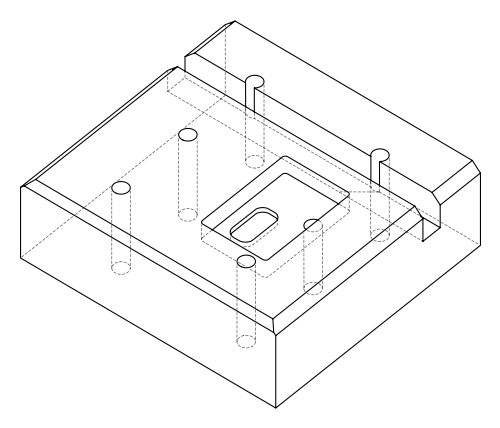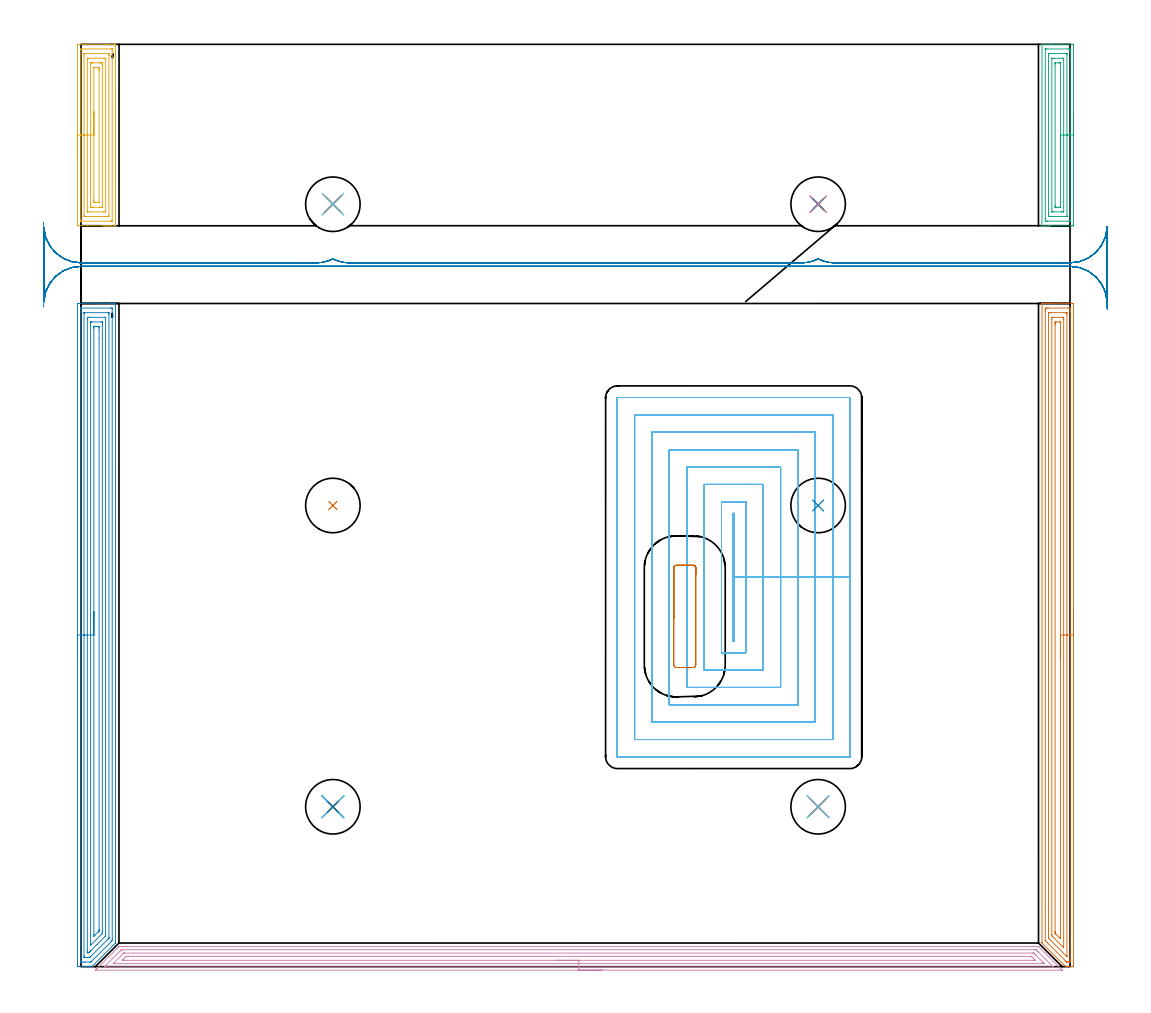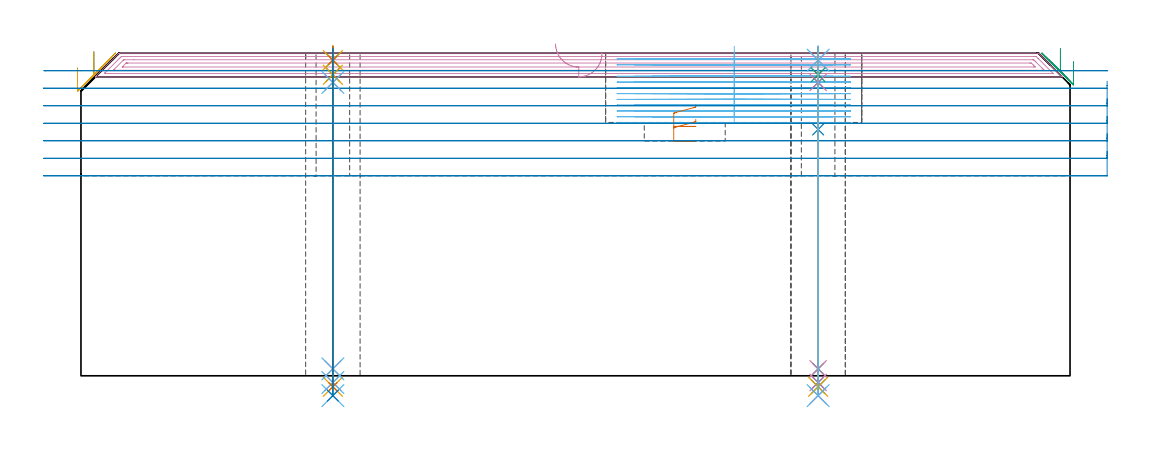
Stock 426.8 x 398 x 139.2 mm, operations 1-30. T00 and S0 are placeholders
(PLAN: 38 operations, 28 tool changes, 133.5 min)
(1 AREA_MILL | FG_CHAMFER_SURFACE | UGT0205_001 | 11.59 min | 27108 mm3)
(2 AREA_MILL_1 | FG_CHAMFER_SURFACE_1 | UGT0205_001 | 13.91 min | 39490 mm3)
(3 AREA_MILL_2 | FG_CHAMFER_SURFACE_2 | UGT0205_001 | 3.42 min | 7885 mm3)
(4 AREA_MILL_3 | FG_CHAMFER_SURFACE_3 | UGT0205_001 | 13.27 min | 20999 mm3)
(5 AREA_MILL_4 | FG_CHAMFER_SURFACE_4 | UGT0205_001 | 4.08 min | 11756 mm3)
(6 MILL_RECTANGULAR_POCKET | POCKET_RECTANGULAR_STRAIGHT | NXT0201_013 | Follow Part, ap 2.5, ae 75% | 60.61 min | 544878 mm3)
(7 MILL_RECTANGULAR_POCKET_1 | POCKET_RECTANGULAR_STRAIGHT_1 | UGT0201_109 | Follow Part, ap 6.35, ae 75% | 0.72 min | 17917 mm3)
(8 MILL_RECTANGULAR_SLOT | SLOT_RECTANGULAR | UGT0201_004 | Follow Part, ap 8, ae 75% | 14.76 min | 754785 mm3)
(9 SPOT_DRILL | STEP1HOLE | NXT0321_9005460120000 | 0.05 min | 188 mm3)
(10 SPOT_DRILL_1 | STEP1HOLE_1 | NXT0321_9005460120000 | 0.05 min | 205 mm3)
(11 SPOT_DRILL_2 | STEP1HOLE_2 | NXT0321_9005460120000 | 0.05 min | 245 mm3)
(12 SPOT_DRILL_3 | STEP1HOLE_3 | NXT0321_9005460120000 | 0.05 min | 140 mm3)
(13 SPOT_DRILL_4 | STEP1HOLE_4 | NXT0321_9005460120000 | 0.05 min | 141 mm3)
(14 SPOT_DRILL_5 | STEP1HOLE_5 | NXT0321_9005460120000 | 0.06 min | 179 mm3)
(15 DRILL_BLIND_HOLE_INTO_CENTER | STEP1HOLE | NXT0301_033 | 0.05 min | 241 mm3)
(16 GUN_DRILL_THROUGH_HOLE | STEP1HOLE | UGT0307_002 | 0.62 min | 3579 mm3)
(17 SPADE_DRILL_TO_ENLARGE_THROUGH_HOLE | STEP1HOLE | UGT0306_005 | 0.59 min | 19003 mm3)
(18 DRILL_TO_ENLARGE_THROUGH_HOLE | STEP1HOLE | UGT0301_056 | 0.6 min | 35160 mm3)
(19 DRILL_BLIND_HOLE_INTO_CENTER_1 | STEP1HOLE_1 | NXT0301_033 | 0.05 min | 240 mm3)
(20 GUN_DRILL_THROUGH_HOLE_1 | STEP1HOLE_1 | UGT0307_002 | 0.62 min | 3629 mm3)
(21 SPADE_DRILL_TO_ENLARGE_THROUGH_HOLE_1 | STEP1HOLE_1 | UGT0306_005 | 0.59 min | 18861 mm3)
(22 DRILL_TO_ENLARGE_THROUGH_HOLE_1 | STEP1HOLE_1 | UGT0301_056 | 0.6 min | 35291 mm3)
(23 DRILL_BLIND_HOLE_INTO_CENTER_2 | STEP1HOLE_2 | NXT0301_033 | 0.05 min | 150 mm3)
(24 GUN_DRILL_THROUGH_HOLE_2 | STEP1HOLE_2 | UGT0307_002 | 0.62 min | 3673 mm3)
(25 SPADE_DRILL_TO_ENLARGE_THROUGH_HOLE_2 | STEP1HOLE_2 | UGT0306_005 | 0.59 min | 18884 mm3)
(26 DRILL_TO_ENLARGE_THROUGH_HOLE_2 | STEP1HOLE_2 | UGT0301_056 | 0.6 min | 37384 mm3)
(27 DRILL_BLIND_HOLE_INTO_CENTER_3 | STEP1HOLE_3 | NXT0301_033 | 0.05 min | 203 mm3)
(28 GUN_DRILL_THROUGH_HOLE_3 | STEP1HOLE_3 | UGT0307_002 | 0.62 min | 3608 mm3)
(29 SPADE_DRILL_TO_ENLARGE_THROUGH_HOLE_3 | STEP1HOLE_3 | UGT0306_005 | 0.59 min | 18920 mm3)
(30 DRILL_TO_ENLARGE_THROUGH_HOLE_3 | STEP1HOLE_3 | UGT0301_056 | 0.6 min | 37412 mm3)
(31 DRILL_BLIND_HOLE_INTO_CENTER_4 | STEP1HOLE_4 | NXT0301_033 | 0.05 min | 167 mm3)
(32 GUN_DRILL_THROUGH_HOLE_4 | STEP1HOLE_4 | UGT0307_002 | 0.62 min | 3628 mm3)
(33 SPADE_DRILL_TO_ENLARGE_THROUGH_HOLE_4 | STEP1HOLE_4 | UGT0306_005 | 0.59 min | 18944 mm3)
(34 DRILL_TO_ENLARGE_THROUGH_HOLE_4 | STEP1HOLE_4 | UGT0301_056 | 0.6 min | 37370 mm3)
(35 DRILL_BLIND_HOLE_INTO_CENTER_5 | STEP1HOLE_5 | NXT0301_127 | 0.08 min | 1023 mm3)
(36 GUN_DRILL_THROUGH_HOLE_5 | STEP1HOLE_5 | UGT0307_006 | 0.54 min | 5984 mm3)
(37 DRILL_TO_ENLARGE_THROUGH_HOLE_5 | STEP1HOLE_5 | NXT0301_104 | 0.47 min | 9568 mm3)
(38 DRILL_TO_ENLARGE_THROUGH_HOLE_6 | STEP1HOLE_5 | UGT0301_056 | 0.49 min | 30567 mm3)
(TOOL UGT0205_001 | Chamfer Mill 20 x 3 x 45 deg. | D20 FL50 Z2)
(TOOL NXT0201_013 | ENDMILL 10mm | D10 FL30 Z4)
(TOOL UGT0201_109 | End Mill 25.4 mm | D25.4 FL25 Z2)
(TOOL UGT0201_004 | End Mill 32 mm | D32 FL53 Z6)
(TOOL NXT0321_9005460120000 | NC Spot Drill, 142deg, 12mm, Carbide, Uncoated | D12 PA142 FL30 Z2)
(TOOL NXT0301_033 | Carbide Drill 6.2mm [860.1-0620-031A1-MM 2214] | D6.2 PA140 FL53 Z2)
(TOOL UGT0307_002 | Gun Drill 6 mm | D6 PA130 FL24 Z1)
(TOOL UGT0306_005 | Spade Drill 14.5mm | D14.5 PA132 FL10 Z2)
(TOOL UGT0301_056 | Twist Drill 23.5 mm | D23.5 PA118 FL155 Z2)
(TOOL NXT0301_127 | Carbide Drill 10mm [861.1-1000-030A1-GP GC34] | D10 PA150 FL31.2 Z2)
(TOOL UGT0307_006 | Gun Drill 9 mm | D9 PA130 FL24 Z1)
(TOOL NXT0301_104 | Carbide Drill 14mm [860.1-1400-112A1-MM 2214] | D14 PA140 FL123 Z2)
(OP 1 AREA_MILL)
G17 G21 G94 G90
T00 M6
G54
G17 G0 G90 X428.3 Y153.1 S1061 M3
G43 Z149.2 H0
Z135.6
G94 G1 Y153.062 Z134.728 F250.
Y152.948 Z133.864
Y152.759 Z133.012
Y152.497 Z132.18
Y152.163 Z131.374
Y151.76 Z130.6
Y151.292 Z129.864
Y150.76 Z129.172
Y150.171 Z128.529
Y149.528 Z127.94
Y148.836 Z127.409
Y148.1 Z126.94
Y147.326 Z126.537
Y146.52 Z126.203
Y145.688 Z125.941
Y144.837 Z125.752
Y143.972 Z125.638
Y143.1 Z125.6
Y0.617
X428.298 Y0.456 Z125.602
X428.291 Y0.002 Z125.605
X428.069 Y0. Z125.828
X427.73 Z126.167
X425.95 Z127.945
X425.125 Z128.774
X425.06 Z128.839
X424.91 Y0.002 Z128.988
X424.878 Y0.022 Z129.022
X424.17 Y0.729 Z129.728
X414.913 Y9.987 Z138.986
X414.797 Y10.105 Z139.101
X414.704 Y10.205 Z139.189
X414.7 Y10.444 Z139.2
Y286.029
X414.703 Y286.19 Z139.188
X414.746 Y286.192 Z139.146
X415.136 Y286.2 Z138.763
X415.48 Z138.42
X416.16 Z137.735
X417.39 Z136.506
X417.94 Z135.954
X418.555 Z135.34
X427.73 Z126.168
X428.007 Y286.198 Z125.89
X428.292 Y286.19 Z125.606
X428.299 Y285.904 Z125.599
X428.3 Y143.1 Z125.6
X426.886 Z127.014
Y3.251
X426.882 Y2.404 Z127.018
X426.88 Y2.363 Z127.02
X426.84 Y2.01 Z127.06
X426.35 Y2.003 Z127.55
X425.95 Y2.002 Z127.95
X425.458 Y2.004 Z128.442
X425.364 Y2.01 Z128.536
X425.176 Y2.183 Z128.724
X425.06 Y2.293 Z128.84
X424.946 Y2.404 Z128.954
X416.906 Y10.444 Z136.994
X416.16 Y11.198 Z137.74
X416.13 Y11.232 Z137.77
X416.121 Y11.293 Z137.779
X416.117 Y11.337 Z137.783
X416.115 Y11.382 Z137.785
X416.114 Y24.332 Z137.786
Y282.949
X416.118 Y283.796 Z137.782
X416.12 Y283.837 Z137.78
X416.16 Y284.19 Z137.74
X416.65 Y284.198 Z137.25
X417.05 Y284.199 Z136.85
X417.538 Y284.2 Z136.362
X425.95 Y284.199 Z127.95
X426.44 Y284.197 Z127.46
X426.84 Y284.19 Z127.06
X426.88 Y283.796 Z127.02
X426.883 Y283.753 Z127.017
X426.886 Y282.903 Z127.014
Y282.856
Y143.1
X425.471 Z128.429
Y4.533
X425.47 Y4.423 Z128.43
X425.467 Y4.351 Z128.433
X425.466 Y4.345 Z128.434
X425.45 Y4.358 Z128.45
X425.403 Y4.4 Z128.497
X425.06 Y4.74 Z128.84
X418.462 Y11.337 Z135.438
X417.94 Y11.863 Z135.96
X417.579 Y12.23 Z136.321
X417.535 Y12.287 Z136.365
X417.533 Y12.334 Z136.367
X417.531 Y12.437 Z136.369
X417.529 Y12.643 Z136.371
Y282.009
X417.53 Y282.113 Z136.37
X417.533 Y282.163 Z136.367
X417.535 Y282.182 Z136.365
X417.561 Y282.19 Z136.339
X417.753 Y282.198 Z136.147
X417.94 Y282.199 Z135.96
X418.64 Y282.2 Z135.26
X425.06 Y282.199 Z128.84
X425.25 Y282.197 Z128.65
X425.376 Y282.192 Z128.524
X425.465 Y282.187 Z128.435
X425.467 Y282.146 Z128.433
X425.469 Y282.009 Z128.431
X425.471 Y281.596 Z128.429
Y143.1
X424.057 Z129.843
Y8.77
X424.051 Y8.223 Z129.849
X423.975 Y8.286 Z129.925
X423.594 Y8.657 Z130.306
X421.5 Y10.749 Z132.4
X420.018 Y12.23 Z133.882
X419.72 Y12.53 Z134.18
X419.135 Y13.124 Z134.765
X418.95 Y13.324 Z134.95
X418.943 Y14.017 Z134.957
Y279.329
X418.945 Y280.108 Z134.955
X418.947 Y280.161 Z134.953
X418.949 Y280.183 Z134.951
X418.963 Y280.19 Z134.937
X419.07 Y280.194 Z134.83
X419.286 Y280.198 Z134.614
X419.72 Y280.2 Z134.18
X423.28 Z130.62
X423.722 Y280.198 Z130.178
X423.932 Y280.195 Z129.968
X424.036 Y280.19 Z129.864
X424.051 Y280.186 Z129.849
X424.053 Y280.169 Z129.847
X424.055 Y280.13 Z129.845
X424.057 Y279.442 Z129.843
Y279.329
Y143.1
X422.643 Z131.257
X422.642 Y12.23 Z131.258
X422.641 Y12.122 Z131.259
X422.64 Y12.091 Z131.26
X422.638 Y12.073 Z131.262
X422.588 Y12.119 Z131.312
X422.469 Y12.23 Z131.431
X420.681 Y14.017 Z133.219
X420.61 Y14.09 Z133.29
X420.409 Y14.301 Z133.491
X420.364 Y14.356 Z133.536
X420.361 Y14.487 Z133.539
X420.359 Y14.656 Z133.541
X420.357 Y14.91 Z133.543
Y15.164
Y276.904
X420.358 Y277.543 Z133.542
X420.359 Y277.794 Z133.541
X420.364 Y278.05 Z133.536
X420.371 Y278.19 Z133.529
X420.447 Y278.193 Z133.453
X420.61 Y278.197 Z133.29
X420.846 Y278.2 Z133.054
X422.39 Y278.198 Z131.51
X422.629 Y278.196 Z131.271
X422.638 Y278.188 Z131.262
X422.64 Y278.185 Z131.26
X422.643 Y277.543 Z131.257
Y277.289
Y143.1
Y142.228 Z131.295
Y141.364 Z131.409
Y140.512 Z131.598
Y139.68 Z131.86
Y138.874 Z132.194
Y138.1 Z132.597
Y137.364 Z133.065
Y136.672 Z133.596
Y136.029 Z134.186
Y135.44 Z134.829
Y134.909 Z135.521
Y134.44 Z136.257
Y134.037 Z137.031
Y133.703 Z137.837
Y133.441 Z138.669
Y133.252 Z139.52
Y133.138 Z140.385
Y133.1 Z141.257
G0 Z149.2
M5
M2
(OP 2 AREA_MILL_1)
G17 G21 G94 G90
T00 M6
G54
G17 G0 G90 X-1.5 Y133.1 S1061 M3
G43 Z149.2 H0
Z132.8
G94 G1 Y133.138 Z131.928 F250.
Y133.252 Z131.063
Y133.441 Z130.212
Y133.703 Z129.38
Y134.037 Z128.574
Y134.44 Z127.8
Y134.908 Z127.064
Y135.44 Z126.372
Y136.029 Z125.729
Y136.672 Z125.14
Y137.364 Z124.608
Y138.1 Z124.14
Y138.874 Z123.737
Y139.68 Z123.403
Y140.512 Z123.141
Y141.364 Z122.952
Y142.228 Z122.838
Y143.1 Z122.8
Y285.583
X-1.497 Y285.868 Z122.802
X-1.492 Y286.19 Z122.806
X-1.165 Y286.2 Z123.132
X11.611 Z135.905
X12.162 Z136.459
X12.503 Z136.8
X13.055 Z137.351
X13.396 Z137.691
X14.079 Z138.379
X14.433 Z138.733
X14.84 Y286.193 Z139.131
X14.898 Y286.19 Z139.188
X14.9 Y286.029 Z139.2
Y10.444
X14.898 Y10.205 Z139.187
X14.758 Y10.057 Z139.057
X4.765 Y0.065 Z129.065
X4.72 Y0.022 Z129.02
X4.69 Y0.001 Z128.988
X4.468 Y0. Z128.766
X4.402 Z128.701
X3.575 Z127.87
X2.341 Z126.638
X1.789 Z126.083
X-0.889 Y0.001 Z123.407
X-1.126 Y0.002 Z123.171
X-1.491 Y0.007 Z122.805
X-1.494 Y0.013 Z122.803
X-1.499 Y0.617 Z122.801
X-1.5 Y1.229 Z122.8
Y143.1
X-0.086 Z124.214
Y283.885
X-0.084 Y283.975 Z124.216
X-0.08 Y284.153 Z124.22
X-0.078 Y284.192 Z124.222
X-0.071 Y284.194 Z124.229
X-0.047 Y284.197 Z124.253
X0.004 Y284.199 Z124.304
X12.994 Z137.294
X13.396 Y284.192 Z137.696
X13.452 Y284.19 Z137.752
X13.479 Y284.177 Z137.779
X13.486 Y283.796 Z137.786
X13.485 Y12.141 Z137.785
X13.481 Y11.337 Z137.781
X13.48 Y11.254 Z137.78
X13.396 Y11.158 Z137.696
X13.043 Y10.797 Z137.343
X12.694 Y10.444 Z136.994
X4.468 Y2.218 Z128.768
X4.326 Y2.078 Z128.626
X4.273 Y2.03 Z128.573
X4.251 Y2.012 Z128.551
X4.223 Y2.01 Z128.523
X3.977 Y2.002 Z128.277
X1.789 Y2. Z126.089
X0.897 Z125.197
X0.406 Y2.001 Z124.706
X0.004 Y2.008 Z124.304
X-0.053 Y2.01 Z124.247
X-0.079 Y2.023 Z124.221
X-0.086 Y2.404 Z124.214
Y143.1
X1.328 Z125.628
X1.329 Y282.009 Z125.629
X1.33 Y282.125 Z125.63
X1.333 Y282.181 Z125.633
X1.334 Y282.187 Z125.634
X1.355 Y282.192 Z125.655
X1.408 Y282.196 Z125.708
X1.599 Y282.2 Z125.899
X11.611 Z135.911
X11.801 Y282.198 Z136.101
X11.928 Y282.195 Z136.228
X12.029 Y282.19 Z136.329
X12.065 Y282.181 Z136.365
X12.066 Y282.162 Z136.366
X12.069 Y282.009 Z136.369
X12.071 Y281.549 Z136.371
Y12.663
X12.069 Y12.447 Z136.369
X12.067 Y12.339 Z136.367
X12.065 Y12.289 Z136.365
X12.021 Y12.23 Z136.321
X11.819 Y12.022 Z136.119
X11.611 Y11.81 Z135.911
X11.374 Y11.573 Z135.674
X3.99 Y4.191 Z128.29
X3.85 Y4.058 Z128.15
X3.81 Y4.022 Z128.11
X3.757 Y4.008 Z128.057
X3.575 Y4.005 Z127.875
X2.873 Y4. Z127.173
X2.682 Z126.982
X1.599 Y4.002 Z125.899
X1.472 Y4.005 Z125.772
X1.371 Y4.01 Z125.671
X1.335 Y4.019 Z125.635
X1.334 Y4.038 Z125.634
X1.331 Y4.191 Z125.631
X1.329 Y4.651 Z125.629
X1.328 Y143.1 Z125.628
X2.743 Z127.043
Y279.329
X2.748 Y280.157 Z127.048
X2.749 Y280.182 Z127.049
X2.761 Y280.19 Z127.061
X2.814 Y280.194 Z127.114
X2.922 Y280.198 Z127.222
X3.14 Y280.199 Z127.44
X3.575 Y280.2 Z127.875
X10.27 Z134.57
X10.482 Y280.198 Z134.782
X10.587 Y280.194 Z134.887
X10.639 Y280.19 Z134.939
X10.651 Y280.184 Z134.951
X10.657 Y279.329 Z134.957
Y14.017
X10.653 Y13.601 Z134.953
X10.65 Y13.393 Z134.95
X10.641 Y13.302 Z134.941
X10.593 Y13.249 Z134.893
X10.473 Y13.124 Z134.773
X7.023 Y9.672 Z131.323
X4.222 Y6.871 Z128.522
X3.898 Y6.548 Z128.198
X3.575 Y6.229 Z127.875
X3.446 Y6.107 Z127.746
X3.338 Y6.01 Z127.638
X3.127 Y6.005 Z127.427
X2.915 Y6.002 Z127.215
X2.808 Y6.003 Z127.108
X2.756 Y6.007 Z127.056
X2.749 Y6.011 Z127.049
X2.747 Y6.019 Z127.047
X2.745 Y6.047 Z127.045
X2.743 Y6.81 Z127.043
Y143.1
X4.157 Z128.457
X4.158 Y277.543 Z128.458
X4.159 Y277.852 Z128.459
X4.164 Y278.164 Z128.464
X4.166 Y278.191 Z128.466
X4.181 Y278.194 Z128.481
X4.222 Y278.197 Z128.522
X4.304 Y278.199 Z128.604
X4.468 Y278.2 Z128.768
X8.932 Y278.198 Z133.232
X9.172 Y278.196 Z133.472
X9.226 Y278.19 Z133.526
X9.236 Y278.175 Z133.536
X9.239 Y278.13 Z133.539
X9.242 Y277.543 Z133.542
X9.243 Y277.232 Z133.543
X9.242 Y15.493 Z133.542
X9.239 Y14.91 Z133.539
X9.236 Y14.606 Z133.536
X9.219 Y14.329 Z133.519
X8.926 Y14.024 Z133.226
X4.29 Y9.388 Z128.59
X4.238 Y9.339 Z128.538
X4.18 Y9.287 Z128.48
X4.163 Y9.274 Z128.463
X4.162 Y9.278 Z128.462
X4.16 Y9.318 Z128.46
X4.158 Y9.551 Z128.458
X4.157 Y9.732 Z128.457
Y143.1
X5.571 Z129.871
Y275.545
X5.573 Y275.756 Z129.873
X5.576 Y276.097 Z129.876
X5.578 Y276.174 Z129.878
X5.663 Y276.19 Z129.963
X5.814 Y276.196 Z130.114
X6.254 Y276.199 Z130.554
X6.703 Y276.2 Z131.003
X7.146 Z131.446
X7.597 Y276.198 Z131.897
X7.779 Y276.193 Z132.079
X7.817 Y276.19 Z132.117
X7.822 Y276.125 Z132.122
X7.826 Y275.969 Z132.126
X7.828 Y275.756 Z132.128
X7.829 Y275.073 Z132.129
Y271.04
X7.828 Y16.015 Z132.128
X7.827 Y15.804 Z132.127
X7.823 Y15.463 Z132.123
X7.822 Y15.382 Z132.122
X7.777 Y15.333 Z132.077
X7.699 Y15.251 Z131.999
X7.363 Y14.91 Z131.663
X7.255 Y14.802 Z131.555
X6.254 Y13.801 Z130.554
X5.576 Y13.124 Z129.876
X5.574 Z129.874
X5.571 Y14.017 Z129.871
Y143.1
Y143.972 Z129.909
Y144.836 Z130.023
Y145.688 Z130.212
Y146.52 Z130.474
Y147.326 Z130.808
Y148.1 Z131.211
Y148.836 Z131.68
Y149.528 Z132.211
Y150.171 Z132.8
Y150.76 Z133.443
Y151.292 Z134.135
Y151.76 Z134.871
Y152.163 Z135.645
Y152.497 Z136.451
Y152.759 Z137.283
Y152.948 Z138.135
Y153.062 Z139.
Y153.1 Z139.871
G0 Z149.2
M5
M2
(OP 3 AREA_MILL_2)
G17 G21 G94 G90
T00 M6
G54
G17 G0 G90 X428.3 Y368.85 S1061 M3
G43 Z149.2 H0
Z135.6
G94 G1 Y368.812 Z134.728 F250.
Y368.698 Z133.864
Y368.509 Z133.012
Y368.247 Z132.18
Y367.913 Z131.374
Y367.51 Z130.6
Y367.042 Z129.864
Y366.51 Z129.172
Y365.921 Z128.529
Y365.278 Z127.94
Y364.586 Z127.408
Y363.85 Z126.94
Y363.076 Z126.537
Y362.27 Z126.203
Y361.438 Z125.941
Y360.586 Z125.752
Y359.722 Z125.638
Y358.85 Z125.6
Y320.557
X428.298 Y320.238 Z125.602
X428.291 Y319.707 Z125.605
X428.267 Y319.702 Z125.63
X427.73 Y319.7 Z126.167
X427.19 Z126.706
X418.83 Z135.063
X418.129 Z135.769
X417.94 Z135.957
X414.942 Z138.956
X414.726 Z139.166
X414.703 Y319.709 Z139.189
X414.7 Y319.794 Z139.2
Y397.906
X414.703 Y397.99 Z139.189
X414.725 Y397.994 Z139.168
X414.942 Y398. Z138.956
X416.673 Z137.226
X417.94 Z135.957
X418.129 Z135.769
X418.83 Z135.063
X427.73 Z126.167
X428.082 Y397.998 Z125.814
X428.291 Y397.99 Z125.605
X428.299 Y397.782 Z125.599
X428.3 Y397.462 Z125.6
Y358.85
X426.886 Z127.014
X426.885 Y321.968 Z127.015
X426.884 Y321.921 Z127.016
X426.88 Y321.83 Z127.02
X426.872 Y321.71 Z127.028
X426.84 Y321.708 Z127.06
X426.263 Y321.701 Z127.637
X417.05 Z136.85
X416.471 Y321.703 Z137.429
X416.16 Y321.71 Z137.74
X416.121 Y322.013 Z137.779
X416.118 Y322.055 Z137.782
X416.114 Y322.901 Z137.786
Y322.947
Y395.733
X416.116 Y395.779 Z137.784
X416.12 Y395.87 Z137.78
X416.128 Y395.99 Z137.772
X416.16 Y395.992 Z137.74
X416.737 Y395.999 Z137.163
X425.95 Z127.95
X426.529 Y395.997 Z127.371
X426.84 Y395.99 Z127.06
X426.879 Y395.687 Z127.021
X426.882 Y395.645 Z127.018
X426.886 Y394.799 Z127.014
Y394.753
Y358.85
X425.472 Z128.428
X425.471 Y324.266 Z128.429
X425.47 Y323.788 Z128.43
X425.468 Y323.738 Z128.432
X425.465 Y323.716 Z128.435
X425.462 Y323.71 Z128.438
X425.414 Y323.707 Z128.486
X425.237 Y323.701 Z128.663
X425.148 Y323.7 Z128.752
X417.852 Y323.701 Z136.048
X417.674 Y323.705 Z136.226
X417.557 Y323.71 Z136.343
X417.534 Y323.72 Z136.366
X417.533 Y323.731 Z136.367
X417.531 Y323.788 Z136.369
X417.529 Y324.199 Z136.371
Y393.434
X417.53 Y393.911 Z136.37
X417.532 Y393.962 Z136.368
X417.535 Y393.984 Z136.365
X417.538 Y393.99 Z136.362
X417.586 Y393.993 Z136.314
X417.763 Y393.999 Z136.137
X417.852 Y394. Z136.048
X425.149 Y393.999 Z128.751
X425.326 Y393.995 Z128.574
X425.443 Y393.99 Z128.457
X425.466 Y393.98 Z128.434
X425.467 Y393.969 Z128.433
X425.469 Y393.911 Z128.431
X425.471 Y393.501 Z128.429
X425.472 Y358.85 Z128.428
X424.057 Z129.843
Y325.87
X424.055 Y325.773 Z129.845
X424.053 Y325.726 Z129.847
X424.051 Y325.71 Z129.849
X424.028 Y325.705 Z129.872
X423.28 Y325.7 Z130.62
X423.143 Z130.757
X419.583 Y325.701 Z134.317
X418.961 Y325.71 Z134.939
X418.949 Y325.712 Z134.951
X418.947 Y325.725 Z134.953
X418.944 Y325.764 Z134.956
X418.943 Y325.846 Z134.957
Y326.011
Y391.83
X418.945 Y391.927 Z134.955
X418.947 Y391.974 Z134.953
X418.949 Y391.99 Z134.951
X418.972 Y391.995 Z134.928
X419.72 Y392. Z134.18
X419.857 Z134.043
X423.417 Y391.999 Z130.483
X424.04 Y391.99 Z129.86
X424.051 Y391.988 Z129.849
X424.053 Y391.975 Z129.847
X424.056 Y391.936 Z129.844
X424.057 Y391.854 Z129.843
Y391.689
Y358.85
X422.643 Z131.257
Y328.227
X422.641 Y327.976 Z131.259
X422.636 Y327.724 Z131.264
X422.632 Y327.709 Z131.268
X422.62 Y327.705 Z131.28
X422.588 Y327.702 Z131.312
X422.522 Y327.7 Z131.378
X422.39 Z131.51
X421.138 Z132.762
X420.61 Y327.702 Z133.29
X420.434 Y327.705 Z133.466
X420.372 Y327.71 Z133.528
X420.364 Y327.716 Z133.536
X420.361 Y327.745 Z133.539
X420.358 Y327.806 Z133.542
X420.357 Y328.479 Z133.543
Y389.473
X420.359 Y389.724 Z133.541
X420.364 Y389.976 Z133.536
X420.368 Y389.991 Z133.532
X420.38 Y389.995 Z133.52
X420.412 Y389.998 Z133.488
X420.478 Y390. Z133.422
X420.61 Z133.29
X421.862 Z132.038
X422.39 Y389.998 Z131.51
X422.566 Y389.995 Z131.334
X422.628 Y389.99 Z131.272
X422.636 Y389.984 Z131.264
X422.639 Y389.955 Z131.261
X422.642 Y389.894 Z131.258
X422.643 Y389.726 Z131.257
Y389.473
Y358.85
Y357.978 Z131.295
Y357.114 Z131.409
Y356.262 Z131.598
Y355.43 Z131.86
Y354.624 Z132.194
Y353.85 Z132.597
Y353.114 Z133.065
Y352.422 Z133.596
Y351.779 Z134.186
Y351.19 Z134.829
Y350.659 Z135.521
Y350.19 Z136.257
Y349.787 Z137.031
Y349.453 Z137.837
Y349.191 Z138.669
Y349.002 Z139.52
Y348.888 Z140.385
Y348.85 Z141.257
G0 Z149.2
M5
M2
(OP 4 AREA_MILL_3)
G17 G21 G94 G90
T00 M6
G54
G17 G0 G90 X224.8 Y-1.5 S1061 M3
G43 Z149.2 H0
Z139.
G94 G1 X224.762 Z138.128 F250.
X224.648 Z137.264
X224.459 Z136.412
X224.197 Z135.58
X223.863 Z134.774
X223.46 Z134.
X222.991 Z133.264
X222.46 Z132.572
X221.871 Z131.929
X221.228 Z131.34
X220.536 Z130.808
X219.8 Z130.34
X219.026 Z129.937
X218.22 Z129.603
X217.388 Z129.341
X216.536 Z129.152
X215.671 Z129.038
X214.8 Z129.
X6.268
X6.213 Y-1.497 Z129.001
X6.212 Y-1.496 Z129.003
X6.213 Y-1.486 Z129.012
X6.252 Y-1.447 Z129.051
X6.38 Y-1.318 Z129.178
X6.511 Y-1.188 Z129.31
X6.767 Y-0.933 Z129.567
X16.243 Y8.543 Z139.043
X16.405 Y8.698 Z139.187
X16.628 Y8.7 Z139.2
X412.972
X413.194 Y8.698 Z139.187
X413.357 Y8.543 Z139.042
X423.089 Y-1.188 Z129.31
X423.22 Y-1.318 Z129.178
X423.387 Y-1.487 Z129.011
X423.388 Y-1.496 Z129.002
X423.387 Y-1.499 Z128.999
X214.8 Y-1.5 Z129.
Y-0.086 Z130.414
X10.487 Y-0.085 Z130.415
X10.379 Y-0.084 Z130.416
X10.27 Y-0.081 Z130.419
X10.088 Y-0.073 Z130.427
X10.178 Y0.023 Z130.523
X10.277 Y0.126 Z130.626
X10.379 Y0.229 Z130.729
X16.628 Y6.478 Z136.978
X16.978 Y6.826 Z137.326
X17.334 Y7.177 Z137.677
X17.429 Y7.268 Z137.768
X17.52 Y7.279 Z137.779
X18.305 Y7.285 Z137.785
X18.413
X411.187
X411.975 Y7.281 Z137.781
X412.079 Y7.279 Z137.779
X412.171 Y7.267 Z137.767
X412.265 Y7.177 Z137.677
X412.972 Y6.478 Z136.978
X413.168 Y6.282 Z136.782
X419.426 Y0.023 Z130.523
X419.494 Y-0.047 Z130.453
X419.515 Y-0.072 Z130.428
X419.517 Y-0.079 Z130.421
X419.509 Y-0.08 Z130.42
X419.439 Y-0.084 Z130.416
X419.329 Y-0.085 Z130.415
X419.221 Y-0.086 Z130.414
X214.8
Y1.328 Z131.828
X14.842 Y1.329 Z131.829
X14.431 Y1.33 Z131.83
X13.974 Y1.334 Z131.834
X13.95 Y1.336 Z131.836
X13.949 Y1.343 Z131.843
X13.95 Y1.349 Z131.849
X14.18 Y1.581 Z132.081
X14.411 Y1.812 Z132.312
X18.201 Y5.601 Z136.101
X18.413 Y5.809 Z136.309
X18.47 Y5.86 Z136.36
X18.517 Y5.864 Z136.364
X18.618 Y5.868 Z136.368
X18.824 Y5.87 Z136.37
X22.767 Y5.871 Z136.371
X410.705
X410.946 Y5.869 Z136.369
X411.066 Y5.867 Z136.367
X411.121 Y5.864 Z136.364
X411.187 Y5.807 Z136.307
X411.611 Y5.388 Z135.888
X412.079 Y4.921 Z135.421
X414.757 Y2.243 Z132.743
X415.189 Y1.812 Z132.312
X415.65 Y1.347 Z131.847
X415.654 Y1.335 Z131.835
X415.65 Y1.334 Z131.834
X415.238 Y1.33 Z131.83
X414.757 Y1.329 Z131.829
X414.347 Y1.328 Z131.828
X214.8
Y2.743 Z133.243
X18.376
X18.02 Y2.745 Z133.245
X17.842 Y2.748 Z133.248
X17.812 Y2.75 Z133.25
X17.816 Y2.758 Z133.258
X17.84 Y2.785 Z133.285
X18.085 Y3.035 Z133.535
X19.306 Y4.257 Z134.757
X19.426 Y4.374 Z134.874
X19.481 Y4.424 Z134.924
X19.509 Y4.449 Z134.949
X19.557 Y4.451 Z134.951
X19.771 Y4.454 Z134.954
X20.198 Y4.457 Z134.957
X20.235
X409.438
X409.866 Y4.453 Z134.953
X410.075 Y4.45 Z134.95
X410.294 Y4.246 Z134.746
X410.949 Y3.6 Z134.1
X411.187 Y3.363 Z133.863
X411.688 Y2.851 Z133.351
X411.769 Y2.749 Z133.249
X411.15 Y2.743 Z133.243
X214.8
X213.928 Z133.281
X213.063 Z133.395
X212.212 Z133.583
X211.38 Z133.846
X210.574 Z134.18
X209.8 Z134.582
X209.064 Z135.051
X208.372 Z135.582
X207.729 Z136.172
X207.139 Z136.815
X206.608 Z137.507
X206.14 Z138.243
X205.737 Z139.016
X205.403 Z139.822
X205.141 Z140.654
X204.952 Z141.506
X204.838 Z142.371
X204.8 Z143.243
G0 Z149.2
M5
M2
(OP 5 AREA_MILL_4)
G17 G21 G94 G90
T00 M6
G54
G17 G0 G90 X-1.5 Y348.85 S1061 M3
G43 Z149.2 H0
Z132.8
G94 G1 Y348.888 Z131.928 F250.
Y349.002 Z131.064
Y349.191 Z130.212
Y349.453 Z129.38
Y349.787 Z128.574
Y350.19 Z127.8
Y350.658 Z127.064
Y351.19 Z126.372
Y351.779 Z125.729
Y352.422 Z125.14
Y353.114 Z124.608
Y353.85 Z124.14
Y354.624 Z123.737
Y355.43 Z123.403
Y356.262 Z123.141
Y357.114 Z122.952
Y357.978 Z122.838
Y358.85 Z122.8
Y397.462
X-1.496 Y397.746 Z122.802
X-1.491 Y397.99 Z122.805
X-1.241 Y398. Z123.055
X10.718 Z135.011
X11.421 Z135.719
X11.611 Z135.908
X14.641 Z138.94
X14.867 Y397.993 Z139.16
X14.897 Y397.99 Z139.189
X14.9 Y397.906 Z139.2
Y319.794
X14.897 Y319.71 Z139.189
X14.867 Y319.707 Z139.16
X14.641 Y319.7 Z138.939
X12.882 Z137.181
X11.611 Z135.908
X11.421 Z135.719
X10.718 Z135.011
X2.74 Z127.036
X-1.126 Z123.17
X-1.242 Y319.701 Z123.054
X-1.491 Y319.71 Z122.805
X-1.499 Y319.957 Z122.799
X-1.5 Y320.238 Z122.8
Y358.85
X-0.086 Z124.214
X-0.085 Y395.687 Z124.215
X-0.084 Y395.774 Z124.216
X-0.079 Y395.864 Z124.221
X-0.069 Y395.99 Z124.231
X0.004 Y395.992 Z124.304
X0.582 Y395.999 Z124.882
X13.396 Y396. Z137.696
X13.441 Y395.998 Z137.741
X13.468 Y395.995 Z137.768
X13.478 Y395.992 Z137.778
X13.48 Y395.953 Z137.78
X13.485 Y395.776 Z137.785
X13.486 Y395.687 Z137.786
Y395.598
X13.485 Y322.013 Z137.785
X13.484 Y321.926 Z137.784
X13.479 Y321.836 Z137.779
X13.469 Y321.71 Z137.769
X13.396 Y321.708 Z137.696
X12.818 Y321.701 Z137.118
X0.004 Y321.7 Z124.304
X-0.041 Y321.702 Z124.259
X-0.068 Y321.706 Z124.232
X-0.078 Y321.708 Z124.222
X-0.08 Y321.747 Z124.22
X-0.085 Y321.924 Z124.215
X-0.086 Y322.013 Z124.214
Y322.102
Y358.85
X1.328 Z125.628
X1.329 Y393.482 Z125.629
X1.331 Y393.912 Z125.631
X1.332 Y393.968 Z125.632
X1.334 Y393.988 Z125.634
X1.433 Y393.993 Z125.733
X1.611 Y393.999 Z125.911
X1.7 Y394. Z126.
X11.7 Z136.
X11.878 Y393.997 Z136.178
X11.996 Y393.992 Z136.296
X12.066 Y393.987 Z136.366
X12.067 Y393.975 Z136.367
X12.069 Y393.912 Z136.369
X12.071 Y393.453 Z136.371
X12.072 Y393.024 Z136.372
X12.071 Y324.218 Z136.371
X12.069 Y323.789 Z136.369
X12.067 Y323.732 Z136.367
X12.065 Y323.712 Z136.365
X11.966 Y323.707 Z136.266
X11.789 Y323.702 Z136.089
X11.7 Y323.7 Z136.
X1.7 Z126.
X1.522 Y323.703 Z125.822
X1.404 Y323.708 Z125.704
X1.334 Y323.713 Z125.634
X1.333 Y323.725 Z125.633
X1.331 Y323.789 Z125.631
X1.329 Y324.247 Z125.629
X1.328 Y324.676 Z125.628
Y358.85
X2.743 Z127.043
Y391.662
X2.745 Y391.869 Z127.045
X2.748 Y391.971 Z127.048
X2.749 Y391.989 Z127.049
X2.77 Y391.993 Z127.07
X2.821 Y391.998 Z127.121
X3.575 Y392. Z127.875
X3.712 Z128.012
X9.962 Z134.262
X10.602 Y391.994 Z134.902
X10.639 Y391.99 Z134.939
X10.651 Y391.986 Z134.951
X10.652 Y391.969 Z134.952
X10.655 Y391.876 Z134.955
X10.657 Y391.687 Z134.957
Y326.038
X10.655 Y325.831 Z134.955
X10.652 Y325.729 Z134.952
X10.651 Y325.711 Z134.951
X10.63 Y325.707 Z134.93
X10.579 Y325.702 Z134.879
X9.825 Y325.7 Z134.125
X9.688 Z133.988
X3.438 Z127.738
X2.798 Y325.707 Z127.098
X2.761 Y325.71 Z127.061
X2.749 Y325.714 Z127.049
X2.748 Y325.731 Z127.048
X2.745 Y325.824 Z127.045
X2.743 Y326.013 Z127.043
Y358.85
X4.157 Z128.457
Y389.782
X4.158 Y389.886 Z128.458
X4.162 Y389.967 Z128.462
X4.164 Y389.987 Z128.464
X4.172 Y389.99 Z128.472
X4.203 Y389.994 Z128.503
X4.468 Y389.998 Z128.768
X4.831 Y390. Z129.131
X5.361 Z129.661
X8.039 Z132.339
X8.403 Y389.999 Z132.703
X8.932 Y389.994 Z133.232
X9.108 Y389.99 Z133.408
X9.236 Y389.979 Z133.536
X9.239 Y389.782 Z133.539
X9.242 Y389.473 Z133.542
X9.243 Y389.164 Z133.543
Y388.586
Y327.918
X9.241 Y327.815 Z133.541
X9.238 Y327.733 Z133.538
X9.236 Y327.713 Z133.536
X9.228 Y327.71 Z133.528
X9.197 Y327.706 Z133.497
X8.932 Y327.702 Z133.232
X8.569 Y327.7 Z132.869
X8.039 Z132.339
X5.361 Z129.661
X4.997 Y327.701 Z129.297
X4.468 Y327.706 Z128.768
X4.292 Y327.71 Z128.592
X4.164 Y327.721 Z128.464
X4.161 Y327.918 Z128.461
X4.158 Y328.227 Z128.458
X4.157 Y328.536 Z128.457
Y329.114
Y358.85
X5.571 Z129.871
X5.572 Y387.698 Z129.872
X5.573 Y387.868 Z129.873
X5.576 Y387.952 Z129.876
X5.577 Y387.985 Z129.877
X5.647 Y387.99 Z129.947
X5.952 Y387.998 Z130.252
X7.146 Y387.999 Z131.446
X7.739 Y387.996 Z132.039
X7.8 Y387.99 Z132.1
X7.822 Y387.98 Z132.122
X7.825 Y387.911 Z132.125
X7.827 Y387.698 Z132.127
X7.829 Y387.02 Z132.129
Y386.81
X7.828 Y330.002 Z132.128
X7.827 Y329.832 Z132.127
X7.824 Y329.748 Z132.124
X7.822 Y329.715 Z132.122
X7.753 Y329.71 Z132.053
X7.448 Y329.702 Z131.748
X6.254 Y329.701 Z130.554
X5.661 Y329.704 Z129.961
X5.6 Y329.71 Z129.9
X5.578 Y329.72 Z129.878
X5.575 Y329.789 Z129.875
X5.573 Y330.002 Z129.873
X5.571 Y330.68 Z129.871
Y330.89
Y358.85
Y359.722 Z129.909
Y360.586 Z130.023
Y361.438 Z130.212
Y362.27 Z130.474
Y363.076 Z130.808
Y363.85 Z131.211
Y364.586 Z131.68
Y365.278 Z132.211
Y365.921 Z132.8
Y366.51 Z133.443
Y367.042 Z134.135
Y367.51 Z134.871
Y367.913 Z135.645
Y368.247 Z136.451
Y368.509 Z137.283
Y368.698 Z138.135
Y368.812 Z139.
Y368.85 Z139.871
G0 Z149.2
M5
M2
(OP 6 MILL_RECTANGULAR_POCKET)
G17 G21 G94 G90
T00 M6
G54
G17 G0 G90 X281.9 Y147.555 S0 M3
G43 Z149.2 H0
Z142.2
G94 G1 Y168.05 Z136.708 F250.
Y195.6 F500.
X281.4
Y140.5
X281.9
Y168.05
X286.9
Y200.6
X276.4
Y135.5
X286.9
Y168.05
X294.4
Y208.1
X268.9
Y128.
X294.4
Y168.05
X301.9
Y215.6
X261.4
Y120.5
X301.9
Y168.05
X309.4
Y223.1
X253.9
Y113.
X309.4
Y168.05
X316.9
Y230.6
X246.4
Y105.5
X316.9
Y168.05
X324.4
Y238.1
X238.9
Y98.
X324.4
Y168.05
X331.9
Y245.5
X331.895 Y245.555
X331.855 Y245.595
X331.8 Y245.6
X231.5
X231.445 Y245.595
X231.405 Y245.555
X231.4 Y245.5
Y90.6
X231.405 Y90.545
X231.445 Y90.505
X231.5 Y90.5
X331.8
X331.855 Y90.505
X331.895 Y90.545
X331.9 Y90.6
Y168.05
Y169.05
G0 X281.9 Y147.555 Z139.708
G1 Y168.05 Z134.217 F250.
Y195.6 F500.
X281.4
Y140.5
X281.9
Y168.05
X286.9
Y200.6
X276.4
Y135.5
X286.9
Y168.05
X294.4
Y208.1
X268.9
Y128.
X294.4
Y168.05
X301.9
Y215.6
X261.4
Y120.5
X301.9
Y168.05
X309.4
Y223.1
X253.9
Y113.
X309.4
Y168.05
X316.9
Y230.6
X246.4
Y105.5
X316.9
Y168.05
X324.4
Y238.1
X238.9
Y98.
X324.4
Y168.05
X331.9
Y245.5
X331.895 Y245.555
X331.855 Y245.595
X331.8 Y245.6
X231.5
X231.445 Y245.595
X231.405 Y245.555
X231.4 Y245.5
Y90.6
X231.405 Y90.545
X231.445 Y90.505
X231.5 Y90.5
X331.8
X331.855 Y90.505
X331.895 Y90.545
X331.9 Y90.6
Y168.05
Y169.05
G0 X281.9 Y147.555 Z137.217
G1 Y168.05 Z131.725 F250.
Y195.6 F500.
X281.4
Y140.5
X281.9
Y168.05
X286.9
Y200.6
X276.4
Y135.5
X286.9
Y168.05
X294.4
Y208.1
X268.9
Y128.
X294.4
Y168.05
X301.9
Y215.6
X261.4
Y120.5
X301.9
Y168.05
X309.4
Y223.1
X253.9
Y113.
X309.4
Y168.05
X316.9
Y230.6
X246.4
Y105.5
X316.9
Y168.05
X324.4
Y238.1
X238.9
Y98.
X324.4
Y168.05
X331.9
Y245.5
X331.895 Y245.555
X331.855 Y245.595
X331.8 Y245.6
X231.5
X231.445 Y245.595
X231.405 Y245.555
X231.4 Y245.5
Y90.6
X231.405 Y90.545
X231.445 Y90.505
X231.5 Y90.5
X331.8
X331.855 Y90.505
X331.895 Y90.545
X331.9 Y90.6
Y168.05
Y169.05
G0 X281.9 Y147.555 Z134.725
G1 Y168.05 Z129.233 F250.
Y195.6 F500.
X281.4
Y140.5
X281.9
Y168.05
X286.9
Y200.6
X276.4
Y135.5
X286.9
Y168.05
X294.4
Y208.1
X268.9
Y128.
X294.4
Y168.05
X301.9
Y215.6
X261.4
Y120.5
X301.9
Y168.05
X309.4
Y223.1
X253.9
Y113.
X309.4
Y168.05
X316.9
Y230.6
X246.4
Y105.5
X316.9
Y168.05
X324.4
Y238.1
X238.9
Y98.
X324.4
Y168.05
X331.9
Y245.5
X331.895 Y245.555
X331.855 Y245.595
X331.8 Y245.6
X231.5
X231.445 Y245.595
X231.405 Y245.555
X231.4 Y245.5
Y90.6
X231.405 Y90.545
X231.445 Y90.505
X231.5 Y90.5
X331.8
X331.855 Y90.505
X331.895 Y90.545
X331.9 Y90.6
Y168.05
Y169.05
G0 X281.9 Y147.555 Z132.233
G1 Y168.05 Z126.742 F250.
Y195.6 F500.
X281.4
Y140.5
X281.9
Y168.05
X286.9
Y200.6
X276.4
Y135.5
X286.9
Y168.05
X294.4
Y208.1
X268.9
Y128.
X294.4
Y168.05
X301.9
Y215.6
X261.4
Y120.5
X301.9
Y168.05
X309.4
Y223.1
X253.9
Y113.
X309.4
Y168.05
X316.9
Y230.6
X246.4
Y105.5
X316.9
Y168.05
X324.4
Y238.1
X238.9
Y98.
X324.4
Y168.05
X331.9
Y245.5
X331.895 Y245.555
X331.855 Y245.595
X331.8 Y245.6
X231.5
X231.445 Y245.595
X231.405 Y245.555
X231.4 Y245.5
Y90.6
X231.405 Y90.545
X231.445 Y90.505
X231.5 Y90.5
X331.8
X331.855 Y90.505
X331.895 Y90.545
X331.9 Y90.6
Y168.05
Y169.05
G0 X281.9 Y147.555 Z129.742
G1 Y168.05 Z124.25 F250.
Y195.6 F500.
X281.4
Y140.5
X281.9
Y168.05
X286.9
Y200.6
X276.4
Y135.5
X286.9
Y168.05
X294.4
Y208.1
X268.9
Y128.
X294.4
Y168.05
X301.9
Y215.6
X261.4
Y120.5
X301.9
Y168.05
X309.4
Y223.1
X253.9
Y113.
X309.4
Y168.05
X316.9
Y230.6
X246.4
Y105.5
X316.9
Y168.05
X324.4
Y238.1
X238.9
Y98.
X324.4
Y168.05
X331.9
Y245.5
X331.895 Y245.555
X331.855 Y245.595
X331.8 Y245.6
X231.5
X231.445 Y245.595
X231.405 Y245.555
X231.4 Y245.5
Y90.6
X231.405 Y90.545
X231.445 Y90.505
X231.5 Y90.5
X331.8
X331.855 Y90.505
X331.895 Y90.545
X331.9 Y90.6
Y168.05
Y169.05
G0 X281.9 Y147.555 Z127.25
G1 Y168.05 Z121.758 F250.
Y195.6 F500.
X281.4
Y140.5
X281.9
Y168.05
X286.9
Y200.6
X276.4
Y135.5
X286.9
Y168.05
X294.4
Y208.1
X268.9
Y128.
X294.4
Y168.05
X301.9
Y215.6
X261.4
Y120.5
X301.9
Y168.05
X309.4
Y223.1
X253.9
Y113.
X309.4
Y168.05
X316.9
Y230.6
X246.4
Y105.5
X316.9
Y168.05
X324.4
Y238.1
X238.9
Y98.
X324.4
Y168.05
X331.9
Y245.5
X331.895 Y245.555
X331.855 Y245.595
X331.8 Y245.6
X231.5
X231.445 Y245.595
X231.405 Y245.555
X231.4 Y245.5
Y90.6
X231.405 Y90.545
X231.445 Y90.505
X231.5 Y90.5
X331.8
X331.855 Y90.505
X331.895 Y90.545
X331.9 Y90.6
Y168.05
Y169.05
G0 X281.9 Y147.555 Z124.758
G1 Y168.05 Z119.267 F250.
Y195.6 F500.
X281.4
Y140.5
X281.9
Y168.05
X286.9
Y200.6
X276.4
Y135.5
X286.9
Y168.05
X294.4
Y208.1
X268.9
Y128.
X294.4
Y168.05
X301.9
Y215.6
X261.4
Y120.5
X301.9
Y168.05
X309.4
Y223.1
X253.9
Y113.
X309.4
Y168.05
X316.9
Y230.6
X246.4
Y105.5
X316.9
Y168.05
X324.4
Y238.1
X238.9
Y98.
X324.4
Y168.05
X331.9
Y245.5
X331.895 Y245.555
X331.855 Y245.595
X331.8 Y245.6
X231.5
X231.445 Y245.595
X231.405 Y245.555
X231.4 Y245.5
Y90.6
X231.405 Y90.545
X231.445 Y90.505
X231.5 Y90.5
X331.8
X331.855 Y90.505
X331.895 Y90.545
X331.9 Y90.6
Y168.05
Y169.05
G0 X281.9 Y147.555 Z122.267
G1 Y168.05 Z116.775 F250.
Y195.6 F500.
X281.4
Y140.5
X281.9
Y168.05
X286.9
Y200.6
X276.4
Y135.5
X286.9
Y168.05
X294.4
Y208.1
X268.9
Y128.
X294.4
Y168.05
X301.9
Y215.6
X261.4
Y120.5
X301.9
Y168.05
X309.4
Y223.1
X253.9
Y113.
X309.4
Y168.05
X316.9
Y230.6
X246.4
Y105.5
X316.9
Y168.05
X324.4
Y238.1
X238.9
Y98.
X324.4
Y168.05
X331.9
Y245.5
X331.895 Y245.555
X331.855 Y245.595
X331.8 Y245.6
X231.5
X231.445 Y245.595
X231.405 Y245.555
X231.4 Y245.5
Y90.6
X231.405 Y90.545
X231.445 Y90.505
X231.5 Y90.5
X331.8
X331.855 Y90.505
X331.895 Y90.545
X331.9 Y90.6
Y168.05
Y169.05
G0 X281.9 Y147.555 Z119.775
G1 Y168.05 Z114.283 F250.
Y195.6 F500.
X281.4
Y140.5
X281.9
Y168.05
X286.9
Y200.6
X276.4
Y135.5
X286.9
Y168.05
X294.4
Y208.1
X268.9
Y128.
X294.4
Y168.05
X301.9
Y215.6
X261.4
Y120.5
X301.9
Y168.05
X309.4
Y223.1
X253.9
Y113.
X309.4
Y168.05
X316.9
Y230.6
X246.4
Y105.5
X316.9
Y168.05
X324.4
Y238.1
X238.9
Y98.
X324.4
Y168.05
X331.9
Y245.5
X331.895 Y245.555
X331.855 Y245.595
X331.8 Y245.6
X231.5
X231.445 Y245.595
X231.405 Y245.555
X231.4 Y245.5
Y90.6
X231.405 Y90.545
X231.445 Y90.505
X231.5 Y90.5
X331.8
X331.855 Y90.505
X331.895 Y90.545
X331.9 Y90.6
Y168.05
Y169.05
G0 X281.9 Y147.555 Z117.283
G1 Y168.05 Z111.792 F250.
Y195.6 F500.
X281.4
Y140.5
X281.9
Y168.05
X286.9
Y200.6
X276.4
Y135.5
X286.9
Y168.05
X294.4
Y208.1
X268.9
Y128.
X294.4
Y168.05
X301.9
Y215.6
X261.4
Y120.5
X301.9
Y168.05
X309.4
Y223.1
X253.9
Y113.
X309.4
Y168.05
X316.9
Y230.6
X246.4
Y105.5
X316.9
Y168.05
X324.4
Y238.1
X238.9
Y98.
X324.4
Y168.05
X331.9
Y245.5
X331.895 Y245.555
X331.855 Y245.595
X331.8 Y245.6
X231.5
X231.445 Y245.595
X231.405 Y245.555
X231.4 Y245.5
Y90.6
X231.405 Y90.545
X231.445 Y90.505
X231.5 Y90.5
X331.8
X331.855 Y90.505
X331.895 Y90.545
X331.9 Y90.6
Y168.05
Y169.05
G0 X281.9 Y147.555 Z114.792
G1 Y168.05 Z109.3 F250.
Y195.6 F500.
X281.4
Y140.5
X281.9
Y168.05
X286.9
Y200.6
X276.4
Y135.5
X286.9
Y168.05
X294.4
Y208.1
X268.9
Y128.
X294.4
Y168.05
X301.9
Y215.6
X261.4
Y120.5
X301.9
Y168.05
X309.4
Y223.1
X253.9
Y113.
X309.4
Y168.05
X316.9
Y230.6
X246.4
Y105.5
X316.9
Y168.05
X324.4
Y238.1
X238.9
Y98.
X324.4
Y168.05
X331.9
Y245.5
X331.895 Y245.555
X331.855 Y245.595
X331.8 Y245.6
X231.5
X231.445 Y245.595
X231.405 Y245.555
X231.4 Y245.5
Y90.6
X231.405 Y90.545
X231.445 Y90.505
X231.5 Y90.5
X331.8
X331.855 Y90.505
X331.895 Y90.545
X331.9 Y90.6
Y168.05
Y169.05
G0 Z149.2
M5
M2
(OP 7 MILL_RECTANGULAR_POCKET_1)
G17 G21 G94 G90
T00 M6
G54
G17 G0 G90 X265.3 Y169.044 S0 M3
G43 Z149.2 H0
Z116.933
G94 G1 Y172.1 Z116.114 F250.
Y172.205 Z116.086
X265.247 Y172.453 Z116.018
X265.139 Y172.683 Z115.95
X264.981 Y172.881 Z115.882
X264.783 Y173.039 Z115.814
X264.553 Y173.147 Z115.746
X264.305 Y173.2 Z115.678
X256.795 Z113.666
X256.547 Y173.147 Z113.598
X256.317 Y173.039 Z113.53
X256.119 Y172.881 Z113.462
X255.961 Y172.683 Z113.394
X255.853 Y172.453 Z113.326
X255.8 Y172.205 Z113.258
Y172.1 Z113.23
Y151.15 Z107.617
Y130.2 F500.
G3 X256.9 Y129.1 R1.1
G1 X264.2
G3 X265.3 Y130.2 R1.1
G1 Y172.1
G3 X264.2 Y173.2 R1.1
G1 X256.9
G3 X255.8 Y172.1 R1.1
G1 Y151.15
Y150.15
G0 X265.3 Y169.044 Z110.617
G1 Y172.1 Z109.798 F250.
Y172.205 Z109.77
X265.247 Y172.453 Z109.702
X265.139 Y172.683 Z109.634
X264.981 Y172.881 Z109.566
X264.783 Y173.039 Z109.498
X264.553 Y173.147 Z109.43
X264.305 Y173.2 Z109.362
X256.795 Z107.35
X256.547 Y173.147 Z107.282
X256.317 Y173.039 Z107.214
X256.119 Y172.881 Z107.146
X255.961 Y172.683 Z107.078
X255.853 Y172.453 Z107.01
X255.8 Y172.205 Z106.942
Y172.1 Z106.914
Y151.15 Z101.3
Y130.2 F500.
G3 X256.9 Y129.1 R1.1
G1 X264.2
G3 X265.3 Y130.2 R1.1
G1 Y172.1
G3 X264.2 Y173.2 R1.1
G1 X256.9
G3 X255.8 Y172.1 R1.1
G1 Y151.15
Y150.15
G0 Z149.2
M5
M2
(OP 8 MILL_RECTANGULAR_SLOT)
G17 G21 G94 G90
T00 M6
G54
G17 G0 G90 X443.056 Y318.84 S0 M3
G43 Z149.2 H0
Z131.643
G94 G1 X442.348 Y315.925 F250.
G2 X426.8 Y303.7 R16. F500.
G1 X325.281
G2 X318.1 Y305.402 R16.
X310.919 Y303.7 R16.
G1 X115.881
G2 X108.7 Y305.402 R16.
X101.519 Y303.7 R16.
G1 X0.
G2 X-15.189 Y314.672 R16.
G1 X-15.218 Y314.681
G3 X-16. Y309.74 R16.
G1 Y296.16
G3 X-15.218 Y291.219 R16.
G1 X-15.189 Y291.228
G2 X0. Y302.2 R16.
G1 X426.8
G2 X442.349 Y289.973 R16.
G1 X443.056 Y287.058 F250.
G0 Z149.2
X-16.202 Y284.623
Z124.086
G1 X-15.938 Y287.611
G2 X0. Y302.2 R16. F500.
G1 X426.8
G2 X442.79 Y286.766 R16.
G1 Y319.134
G2 X426.8 Y303.7 R16.
G1 X325.281
G2 X318.1 Y305.402 R16.
X310.919 Y303.7 R16.
G1 X115.881
G2 X108.7 Y305.402 R16.
X101.519 Y303.7 R16.
G1 X0.
G2 X-15.94 Y318.313 R16.
G1 X-16.2 Y321.301 F250.
G0 Z149.2
X442.8 Y293.766
Z127.086
G1 Y286.766 Z125.21
X442.79 Z125.207
X442.8 Z125.204
Y319.134 Z116.531
X442.79 Z116.529
G2 X426.8 Y303.7 R16. F500.
G1 X325.281
G2 X318.1 Y305.402 R16.
X310.919 Y303.7 R16.
G1 X115.881
G2 X108.7 Y305.402 R16.
X101.519 Y303.7 R16.
G1 X0.
G2 X-15.97 Y318.721 R16.
G1 X-16.
Y287.179
X-15.97
G2 X0. Y302.2 R16.
G1 X426.8
G2 X442.79 Y286.766 R16.
G1 X442.896 Y283.767 F250.
G0 X442.8 Y293.766 Z119.529
G1 Y286.766 Z117.653
X442.79 Z117.65
X442.8 Z117.647
Y319.134 Z108.974
X442.79 Z108.971
G2 X426.8 Y303.7 R16. F500.
G1 X325.281
G2 X318.1 Y305.402 R16.
X310.919 Y303.7 R16.
G1 X115.881
G2 X108.7 Y305.402 R16.
X101.519 Y303.7 R16.
G1 X0.
G2 X-15.97 Y318.721 R16.
G1 X-16.
Y287.179
X-15.97
G2 X0. Y302.2 R16.
G1 X426.8
G2 X442.79 Y286.766 R16.
G1 X442.896 Y283.767 F250.
G0 X442.8 Y293.766 Z111.971
G1 Y286.766 Z110.096
X442.79 Z110.093
X442.8 Z110.09
Y319.134 Z101.417
X442.79 Z101.414
G2 X426.8 Y303.7 R16. F500.
G1 X325.281
G2 X318.1 Y305.402 R16.
X310.919 Y303.7 R16.
G1 X115.881
G2 X108.7 Y305.402 R16.
X101.519 Y303.7 R16.
G1 X0.
G2 X-15.97 Y318.721 R16.
G1 X-16.
Y287.179
X-15.97
G2 X0. Y302.2 R16.
G1 X426.8
G2 X442.79 Y286.766 R16.
G1 X442.896 Y283.767 F250.
G0 X442.8 Y293.766 Z104.414
G1 Y286.766 Z102.538
X442.79 Z102.536
X442.8 Z102.533
Y319.134 Z93.86
X442.79 Z93.857
G2 X426.8 Y303.7 R16. F500.
G1 X325.281
G2 X318.1 Y305.402 R16.
X310.919 Y303.7 R16.
G1 X115.881
G2 X108.7 Y305.402 R16.
X101.519 Y303.7 R16.
G1 X0.
G2 X-15.97 Y318.721 R16.
G1 X-16.
Y287.179
X-15.97
G2 X0. Y302.2 R16.
G1 X426.8
G2 X442.79 Y286.766 R16.
G1 X442.896 Y283.767 F250.
G0 X442.8 Y293.766 Z96.857
G1 Y286.766 Z94.981
X442.79 Z94.979
X442.8 Z94.976
Y319.134 Z86.303
X442.79 Z86.3
G2 X426.8 Y303.7 R16. F500.
G1 X325.281
G2 X318.1 Y305.402 R16.
X310.919 Y303.7 R16.
G1 X115.881
G2 X108.7 Y305.402 R16.
X101.519 Y303.7 R16.
G1 X0.
G2 X-15.97 Y318.721 R16.
G1 X-16.
Y287.179
X-15.97
G2 X0. Y302.2 R16.
G1 X426.8
G2 X442.79 Y286.766 R16.
G1 X442.896 Y283.767 F250.
G0 Z149.2
M5
M2
(OP 9 SPOT_DRILL)
G17 G21 G94 G90
T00 M6
G54
G17 G0 G90 X108.7 Y329. S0 M3
G43 Z149.2 H0
G94 G81 G98 Z136.2 F250. R142.2
G80
M5
M2
(OP 10 SPOT_DRILL_1)
G17 G21 G94 G90
T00 M6
G54
G17 G0 G90 X318.1 Y329. S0 M3
G43 Z149.2 H0
G94 G81 G98 Z136.2 F250. R142.2
G80
M5
M2
(OP 11 SPOT_DRILL_2)
G17 G21 G94 G90
T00 M6
G54
G17 G0 G90 X108.7 Y69. S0 M3
G43 Z149.2 H0
G94 G81 G98 Z136.2 F250. R142.2
G80
M5
M2
(OP 12 SPOT_DRILL_3)
G17 G21 G94 G90
T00 M6
G54
G17 G0 G90 X318.1 Y69. S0 M3
G43 Z149.2 H0
G94 G81 G98 Z136.2 F250. R142.2
G80
M5
M2
(OP 13 SPOT_DRILL_4)
G17 G21 G94 G90
T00 M6
G54
G17 G0 G90 X108.7 Y199. S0 M3
G43 Z149.2 H0
G94 G81 G98 Z136.2 F250. R142.2
G80
M5
M2
(OP 14 SPOT_DRILL_5)
G17 G21 G94 G90
T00 M6
G54
G17 G0 G90 X318.1 Y199. S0 M3
G43 Z149.2 H0
G94 G81 G98 Z106.3 F250. R112.3
G80
M5
M2
(OP 15 DRILL_BLIND_HOLE_INTO_CENTER)
G17 G21 G94 G90
T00 M6
G54
G17 G0 G90 X108.7 Y329. S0 M3
G43 Z149.2 H1
G94 G81 G98 Z129.9 F250. R141.2
G80
M5
M2
(OP 16 GUN_DRILL_THROUGH_HOLE)
G17 G21 G94 G90
T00 M6
G54
G17 G0 G90 X108.7 Y329. M8
G43 Z149.2 H0
Z136.632
S716 M3
G94 G1 Z126.593 F125. M26
G4 X.084
Z3. F250.
G4 X.084
Z-2.899 F125.
G4 X.084
M5
M9
G0 Z136.632
Z149.2
M2
(OP 17 SPADE_DRILL_TO_ENLARGE_THROUGH_HOLE)
G17 G21 G94 G90
T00 M6
G54
G17 G0 G90 X108.7 Y329. S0 M3
G43 Z149.2 H0
G94 G73 G98 Z-4.728 F250. Q14.393 R141.2
G80
M5
M2
(OP 18 DRILL_TO_ENLARGE_THROUGH_HOLE)
G17 G21 G94 G90
T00 M6
G54
G17 G0 G90 X108.7 Y329. S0 M3
G43 Z149.2 H0
G94 G73 G98 Z-8.56 F250. Q21.109 R141.2
G80
M5
M2
(OP 19 DRILL_BLIND_HOLE_INTO_CENTER_1)
G17 G21 G94 G90
T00 M6
G54
G17 G0 G90 X318.1 Y329. S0 M3
G43 Z149.2 H1
G94 G81 G98 Z129.9 F250. R141.2
G80
M5
M2
(OP 20 GUN_DRILL_THROUGH_HOLE_1)
G17 G21 G94 G90
T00 M6
G54
G17 G0 G90 X318.1 Y329. M8
G43 Z149.2 H0
Z136.632
S716 M3
G94 G1 Z126.593 F125. M26
G4 X.084
Z3. F250.
G4 X.084
Z-2.899 F125.
G4 X.084
M5
M9
G0 Z136.632
Z149.2
M2
(OP 21 SPADE_DRILL_TO_ENLARGE_THROUGH_HOLE_1)
G17 G21 G94 G90
T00 M6
G54
G17 G0 G90 X318.1 Y329. S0 M3
G43 Z149.2 H0
G94 G73 G98 Z-4.728 F250. Q14.393 R141.2
G80
M5
M2
(OP 22 DRILL_TO_ENLARGE_THROUGH_HOLE_1)
G17 G21 G94 G90
T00 M6
G54
G17 G0 G90 X318.1 Y329. S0 M3
G43 Z149.2 H0
G94 G73 G98 Z-8.56 F250. Q21.109 R141.2
G80
M5
M2
(OP 23 DRILL_BLIND_HOLE_INTO_CENTER_2)
G17 G21 G94 G90
T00 M6
G54
G17 G0 G90 X108.7 Y69. S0 M3
G43 Z149.2 H1
G94 G81 G98 Z129.9 F250. R141.2
G80
M5
M2
(OP 24 GUN_DRILL_THROUGH_HOLE_2)
G17 G21 G94 G90
T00 M6
G54
G17 G0 G90 X108.7 Y69. M8
G43 Z149.2 H0
Z136.632
S716 M3
G94 G1 Z126.593 F125. M26
G4 X.084
Z3. F250.
G4 X.084
Z-2.899 F125.
G4 X.084
M5
M9
G0 Z136.632
Z149.2
M2
(OP 25 SPADE_DRILL_TO_ENLARGE_THROUGH_HOLE_2)
G17 G21 G94 G90
T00 M6
G54
G17 G0 G90 X108.7 Y69. S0 M3
G43 Z149.2 H0
G94 G73 G98 Z-4.728 F250. Q14.393 R141.2
G80
M5
M2
(OP 26 DRILL_TO_ENLARGE_THROUGH_HOLE_2)
G17 G21 G94 G90
T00 M6
G54
G17 G0 G90 X108.7 Y69. S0 M3
G43 Z149.2 H0
G94 G73 G98 Z-8.56 F250. Q21.109 R141.2
G80
M5
M2
(OP 27 DRILL_BLIND_HOLE_INTO_CENTER_3)
G17 G21 G94 G90
T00 M6
G54
G17 G0 G90 X318.1 Y69. S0 M3
G43 Z149.2 H1
G94 G81 G98 Z129.9 F250. R141.2
G80
M5
M2
(OP 28 GUN_DRILL_THROUGH_HOLE_3)
G17 G21 G94 G90
T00 M6
G54
G17 G0 G90 X318.1 Y69. M8
G43 Z149.2 H0
Z136.632
S716 M3
G94 G1 Z126.593 F125. M26
G4 X.084
Z3. F250.
G4 X.084
Z-2.899 F125.
G4 X.084
M5
M9
G0 Z136.632
Z149.2
M2
(OP 29 SPADE_DRILL_TO_ENLARGE_THROUGH_HOLE_3)
G17 G21 G94 G90
T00 M6
G54
G17 G0 G90 X318.1 Y69. S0 M3
G43 Z149.2 H0
G94 G73 G98 Z-4.728 F250. Q14.393 R141.2
G80
M5
M2
(OP 30 DRILL_TO_ENLARGE_THROUGH_HOLE_3)
G17 G21 G94 G90
T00 M6
G54
G17 G0 G90 X318.1 Y69. S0 M3
G43 Z149.2 H0
G94 G73 G98 Z-8.56 F250. Q21.109 R141.2
G80
M5
M2
